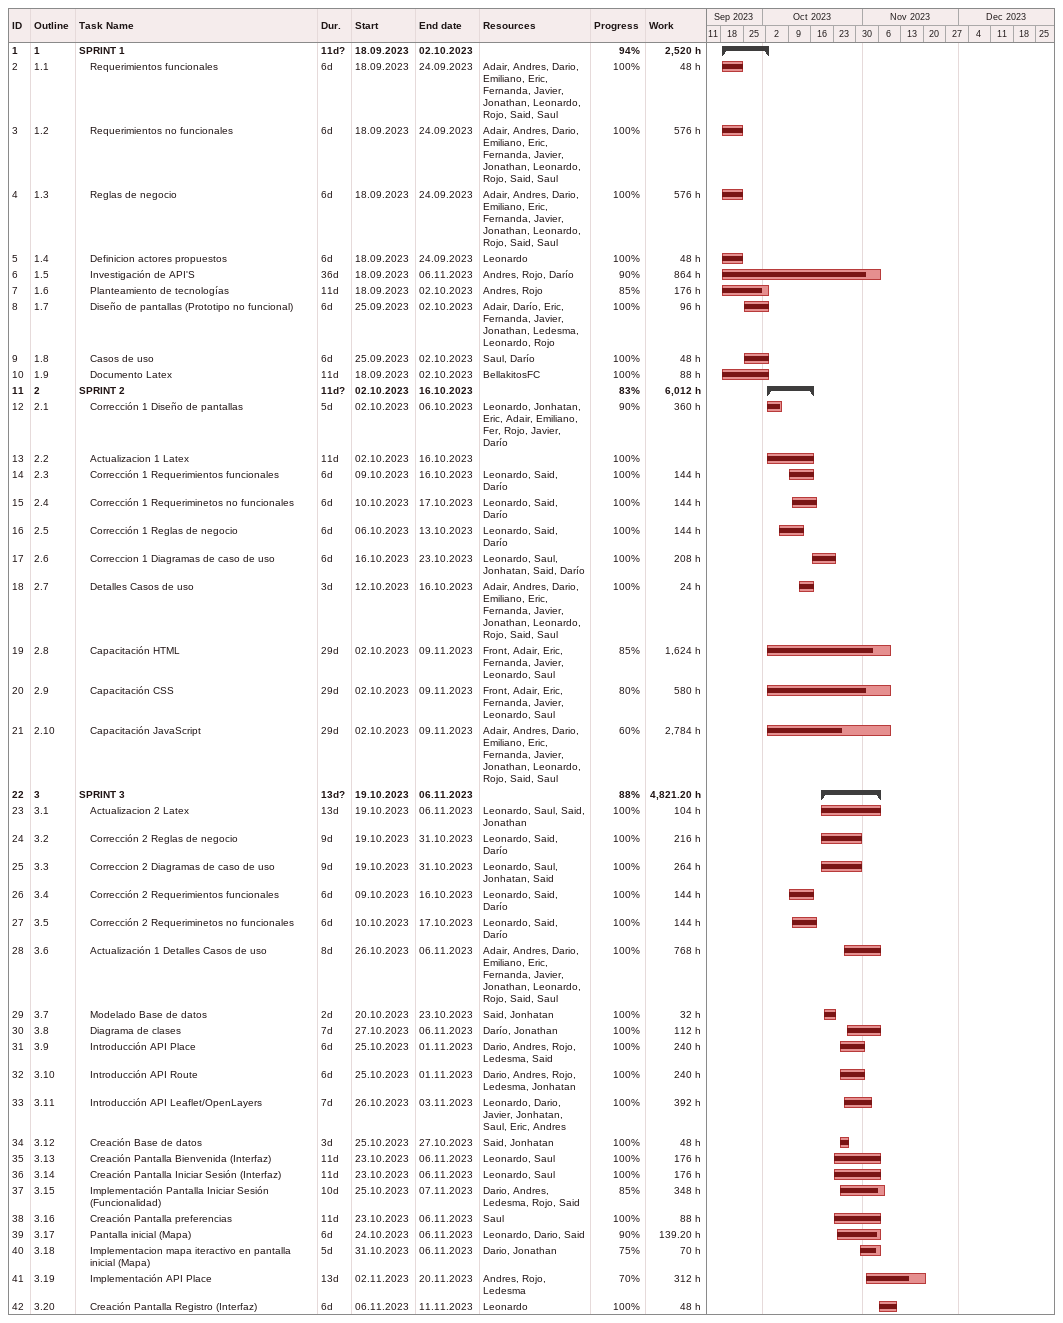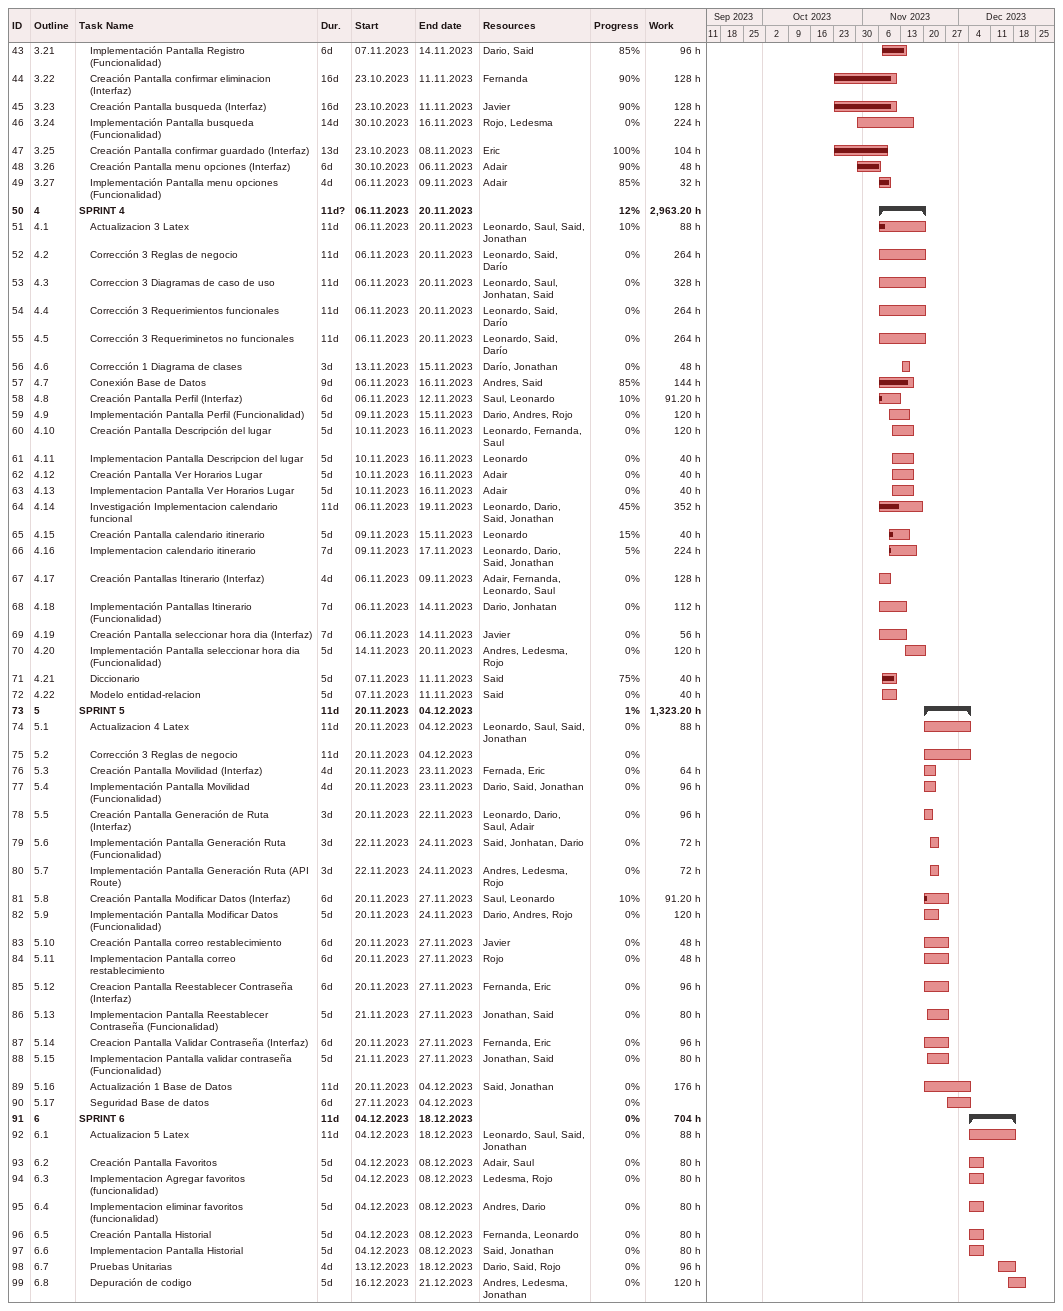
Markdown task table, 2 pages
| ID | WBS | Task | Duration | Start | Finish | Resources | % complete | Work (h) |
|---|---|---|---|---|---|---|---|---|
| 1 | 1 | **SPRINT 1** | 11d? | 2023-09-18 | 2023-10-02 |  | 94 | 2520 |
| 2 | 1.1 | Requerimientos funcionales | 6d | 2023-09-18 | 2023-09-24 | Adair, Andres, Dario, Emiliano, Eric, Fernanda, Javier, Jonathan, Leonardo, Rojo, Said, Saul | 100 | 48 |
| 3 | 1.2 | Requerimientos no funcionales | 6d | 2023-09-18 | 2023-09-24 | Adair, Andres, Dario, Emiliano, Eric, Fernanda, Javier, Jonathan, Leonardo, Rojo, Said, Saul | 100 | 576 |
| 4 | 1.3 | Reglas de negocio | 6d | 2023-09-18 | 2023-09-24 | Adair, Andres, Dario, Emiliano, Eric, Fernanda, Javier, Jonathan, Leonardo, Rojo, Said, Saul | 100 | 576 |
| 5 | 1.4 | Definicion actores propuestos | 6d | 2023-09-18 | 2023-09-24 | Leonardo | 100 | 48 |
| 6 | 1.5 | Investigación de API'S | 36d | 2023-09-18 | 2023-11-06 | Andres, Rojo, Darío | 90 | 864 |
| 7 | 1.6 | Planteamiento de tecnologías | 11d | 2023-09-18 | 2023-10-02 | Andres, Rojo | 85 | 176 |
| 8 | 1.7 | Diseño de pantallas (Prototipo no funcional) | 6d | 2023-09-25 | 2023-10-02 | Adair, Darío, Eric, Fernanda, Javier, Jonathan, Ledesma, Leonardo, Rojo | 100 | 96 |
| 9 | 1.8 | Casos de uso | 6d | 2023-09-25 | 2023-10-02 | Saul, Darío | 100 | 48 |
| 10 | 1.9 | Documento Latex | 11d | 2023-09-18 | 2023-10-02 | BellakitosFC | 100 | 88 |
| 11 | 2 | **SPRINT 2** | 11d? | 2023-10-02 | 2023-10-16 |  | 83 | 6012 |
| 12 | 2.1 | Corrección 1 Diseño de pantallas | 5d | 2023-10-02 | 2023-10-06 | Leonardo, Jonhatan, Eric, Adair, Emiliano, Fer, Rojo, Javier, Darío | 90 | 360 |
| 13 | 2.2 | Actualizacion 1 Latex | 11d | 2023-10-02 | 2023-10-16 |  | 100 |  |
| 14 | 2.3 | Corrección 1 Requerimientos funcionales | 6d | 2023-10-09 | 2023-10-16 | Leonardo, Said, Darío | 100 | 144 |
| 15 | 2.4 | Corrección 1 Requeriminetos no funcionales | 6d | 2023-10-10 | 2023-10-17 | Leonardo, Said, Darío | 100 | 144 |
| 16 | 2.5 | Corrección 1 Reglas de negocio | 6d | 2023-10-06 | 2023-10-13 | Leonardo, Said, Darío | 100 | 144 |
| 17 | 2.6 | Correccion 1 Diagramas de caso de uso | 6d | 2023-10-16 | 2023-10-23 | Leonardo, Saul, Jonhatan, Said, Darío | 100 | 208 |
| 18 | 2.7 | Detalles Casos de uso | 3d | 2023-10-12 | 2023-10-16 | Adair, Andres, Dario, Emiliano, Eric, Fernanda, Javier, Jonathan, Leonardo, Rojo, Said, Saul | 100 | 24 |
| 19 | 2.8 | Capacitación HTML | 29d | 2023-10-02 | 2023-11-09 | Front, Adair, Eric, Fernanda, Javier, Leonardo, Saul | 85 | 1624 |
| 20 | 2.9 | Capacitación CSS | 29d | 2023-10-02 | 2023-11-09 | Front, Adair, Eric, Fernanda, Javier, Leonardo, Saul | 80 | 580 |
| 21 | 2.10 | Capacitación JavaScript | 29d | 2023-10-02 | 2023-11-09 | Adair, Andres, Dario, Emiliano, Eric, Fernanda, Javier, Jonathan, Leonardo, Rojo, Said, Saul | 60 | 2784 |
| 22 | 3 | **SPRINT 3** | 13d? | 2023-10-19 | 2023-11-06 |  | 88 | 4821.20 |
| 23 | 3.1 | Actualizacion 2 Latex | 13d | 2023-10-19 | 2023-11-06 | Leonardo, Saul, Said, Jonathan | 100 | 104 |
| 24 | 3.2 | Corrección 2 Reglas de negocio | 9d | 2023-10-19 | 2023-10-31 | Leonardo, Said, Darío | 100 | 216 |
| 25 | 3.3 | Correccion 2 Diagramas de caso de uso | 9d | 2023-10-19 | 2023-10-31 | Leonardo, Saul, Jonhatan, Said | 100 | 264 |
| 26 | 3.4 | Corrección 2 Requerimientos funcionales | 6d | 2023-10-09 | 2023-10-16 | Leonardo, Said, Darío | 100 | 144 |
| 27 | 3.5 | Corrección 2 Requeriminetos no funcionales | 6d | 2023-10-10 | 2023-10-17 | Leonardo, Said, Darío | 100 | 144 |
| 28 | 3.6 | Actualización 1 Detalles Casos de uso | 8d | 2023-10-26 | 2023-11-06 | Adair, Andres, Dario, Emiliano, Eric, Fernanda, Javier, Jonathan, Leonardo, Rojo, Said, Saul | 100 | 768 |
| 29 | 3.7 | Modelado Base de datos | 2d | 2023-10-20 | 2023-10-23 | Said, Jonhatan | 100 | 32 |
| 30 | 3.8 | Diagrama de clases | 7d | 2023-10-27 | 2023-11-06 | Darío, Jonathan | 100 | 112 |
| 31 | 3.9 | Introducción API Place | 6d | 2023-10-25 | 2023-11-01 | Dario, Andres, Rojo, Ledesma, Said | 100 | 240 |
| 32 | 3.10 | Introducción API Route | 6d | 2023-10-25 | 2023-11-01 | Dario, Andres, Rojo, Ledesma, Jonhatan | 100 | 240 |
| 33 | 3.11 | Introducción API Leaflet/OpenLayers | 7d | 2023-10-26 | 2023-11-03 | Leonardo, Dario, Javier, Jonhatan, Saul, Eric, Andres | 100 | 392 |
| 34 | 3.12 | Creación Base de datos | 3d | 2023-10-25 | 2023-10-27 | Said, Jonhatan | 100 | 48 |
| 35 | 3.13 | Creación Pantalla Bienvenida (Interfaz) | 11d | 2023-10-23 | 2023-11-06 | Leonardo, Saul | 100 | 176 |
| 36 | 3.14 | Creación Pantalla Iniciar Sesión (Interfaz) | 11d | 2023-10-23 | 2023-11-06 | Leonardo, Saul | 100 | 176 |
| 37 | 3.15 | Implementación Pantalla Iniciar Sesión (Funcionalidad) | 10d | 2023-10-25 | 2023-11-07 | Dario, Andres, Ledesma, Rojo, Said | 85 | 348 |
| 38 | 3.16 | Creación Pantalla preferencias | 11d | 2023-10-23 | 2023-11-06 | Saul | 100 | 88 |
| 39 | 3.17 | Pantalla inicial (Mapa) | 6d | 2023-10-24 | 2023-11-06 | Leonardo, Dario, Said | 90 | 139.20 |
| 40 | 3.18 | Implementacion mapa iteractivo en pantalla inicial (Mapa) | 5d | 2023-10-31 | 2023-11-06 | Dario, Jonathan | 75 | 70 |
| 41 | 3.19 | Implementación API Place | 13d | 2023-11-02 | 2023-11-20 | Andres, Rojo, Ledesma | 70 | 312 |
| 42 | 3.20 | Creación Pantalla Registro (Interfaz) | 6d | 2023-11-06 | 2023-11-11 | Leonardo | 100 | 48 |
| 43 | 3.21 | Implementación Pantalla Registro (Funcionalidad) | 6d | 2023-11-07 | 2023-11-14 | Dario, Said | 85 | 96 |
| 44 | 3.22 | Creación Pantalla confirmar eliminacion (Interfaz) | 16d | 2023-10-23 | 2023-11-11 | Fernanda | 90 | 128 |
| 45 | 3.23 | Creación Pantalla busqueda (Interfaz) | 16d | 2023-10-23 | 2023-11-11 | Javier | 90 | 128 |
| 46 | 3.24 | Implementación Pantalla busqueda (Funcionalidad) | 14d | 2023-10-30 | 2023-11-16 | Rojo, Ledesma | 0 | 224 |
| 47 | 3.25 | Creación Pantalla confirmar guardado (Interfaz) | 13d | 2023-10-23 | 2023-11-08 | Eric | 100 | 104 |
| 48 | 3.26 | Creación Pantalla menu opciones (Interfaz) | 6d | 2023-10-30 | 2023-11-06 | Adair | 90 | 48 |
| 49 | 3.27 | Implementación Pantalla menu opciones (Funcionalidad) | 4d | 2023-11-06 | 2023-11-09 | Adair | 85 | 32 |
| 50 | 4 | **SPRINT 4** | 11d? | 2023-11-06 | 2023-11-20 |  | 12 | 2963.20 |
| 51 | 4.1 | Actualizacion 3 Latex | 11d | 2023-11-06 | 2023-11-20 | Leonardo, Saul, Said, Jonathan | 10 | 88 |
| 52 | 4.2 | Corrección 3 Reglas de negocio | 11d | 2023-11-06 | 2023-11-20 | Leonardo, Said, Darío | 0 | 264 |
| 53 | 4.3 | Correccion 3 Diagramas de caso de uso | 11d | 2023-11-06 | 2023-11-20 | Leonardo, Saul, Jonhatan, Said | 0 | 328 |
| 54 | 4.4 | Corrección 3 Requerimientos funcionales | 11d | 2023-11-06 | 2023-11-20 | Leonardo, Said, Darío | 0 | 264 |
| 55 | 4.5 | Corrección 3 Requeriminetos no funcionales | 11d | 2023-11-06 | 2023-11-20 | Leonardo, Said, Darío | 0 | 264 |
| 56 | 4.6 | Corrección 1 Diagrama de clases | 3d | 2023-11-13 | 2023-11-15 | Darío, Jonathan | 0 | 48 |
| 57 | 4.7 | Conexión Base de Datos | 9d | 2023-11-06 | 2023-11-16 | Andres, Said | 85 | 144 |
| 58 | 4.8 | Creación Pantalla Perfil (Interfaz) | 6d | 2023-11-06 | 2023-11-12 | Saul, Leonardo | 10 | 91.20 |
| 59 | 4.9 | Implementación Pantalla Perfil (Funcionalidad) | 5d | 2023-11-09 | 2023-11-15 | Dario, Andres, Rojo | 0 | 120 |
| 60 | 4.10 | Creación Pantalla Descripción del lugar | 5d | 2023-11-10 | 2023-11-16 | Leonardo, Fernanda, Saul | 0 | 120 |
| 61 | 4.11 | Implementacion Pantalla Descripcion del lugar | 5d | 2023-11-10 | 2023-11-16 | Leonardo | 0 | 40 |
| 62 | 4.12 | Creación Pantalla Ver Horarios Lugar | 5d | 2023-11-10 | 2023-11-16 | Adair | 0 | 40 |
| 63 | 4.13 | Implementacion Pantalla Ver Horarios Lugar | 5d | 2023-11-10 | 2023-11-16 | Adair | 0 | 40 |
| 64 | 4.14 | Investigación Implementacion calendario funcional | 11d | 2023-11-06 | 2023-11-19 | Leonardo, Dario, Said, Jonathan | 45 | 352 |
| 65 | 4.15 | Creación Pantalla calendario itinerario | 5d | 2023-11-09 | 2023-11-15 | Leonardo | 15 | 40 |
| 66 | 4.16 | Implementacion calendario itinerario | 7d | 2023-11-09 | 2023-11-17 | Leonardo, Dario, Said, Jonathan | 5 | 224 |
| 67 | 4.17 | Creación Pantallas Itinerario (Interfaz) | 4d | 2023-11-06 | 2023-11-09 | Adair, Fernanda, Leonardo, Saul | 0 | 128 |
| 68 | 4.18 | Implementación Pantallas Itinerario (Funcionalidad) | 7d | 2023-11-06 | 2023-11-14 | Dario, Jonhatan | 0 | 112 |
| 69 | 4.19 | Creación Pantalla seleccionar hora dia (Interfaz) | 7d | 2023-11-06 | 2023-11-14 | Javier | 0 | 56 |
| 70 | 4.20 | Implementación Pantalla seleccionar hora dia (Funcionalidad) | 5d | 2023-11-14 | 2023-11-20 | Andres, Ledesma, Rojo | 0 | 120 |
| 71 | 4.21 | Diccionario | 5d | 2023-11-07 | 2023-11-11 | Said | 75 | 40 |
| 72 | 4.22 | Modelo entidad-relacion | 5d | 2023-11-07 | 2023-11-11 | Said | 0 | 40 |
| 73 | 5 | **SPRINT 5** | 11d | 2023-11-20 | 2023-12-04 |  | 1 | 1323.20 |
| 74 | 5.1 | Actualizacion 4 Latex | 11d | 2023-11-20 | 2023-12-04 | Leonardo, Saul, Said, Jonathan | 0 | 88 |
| 75 | 5.2 | Corrección 3 Reglas de negocio | 11d | 2023-11-20 | 2023-12-04 |  | 0 |  |
| 76 | 5.3 | Creación Pantalla Movilidad (Interfaz) | 4d | 2023-11-20 | 2023-11-23 | Fernada, Eric | 0 | 64 |
| 77 | 5.4 | Implementación Pantalla Movilidad (Funcionalidad) | 4d | 2023-11-20 | 2023-11-23 | Dario, Said, Jonathan | 0 | 96 |
| 78 | 5.5 | Creación Pantalla Generación de Ruta (Interfaz) | 3d | 2023-11-20 | 2023-11-22 | Leonardo, Dario, Saul, Adair | 0 | 96 |
| 79 | 5.6 | Implementación Pantalla Generación Ruta (Funcionalidad) | 3d | 2023-11-22 | 2023-11-24 | Said, Jonhatan, Dario | 0 | 72 |
| 80 | 5.7 | Implementación Pantalla Generación Ruta (API Route) | 3d | 2023-11-22 | 2023-11-24 | Andres, Ledesma, Rojo | 0 | 72 |
| 81 | 5.8 | Creación Pantalla Modificar Datos (Interfaz) | 6d | 2023-11-20 | 2023-11-27 | Saul, Leonardo | 10 | 91.20 |
| 82 | 5.9 | Implementación Pantalla Modificar Datos (Funcionalidad) | 5d | 2023-11-20 | 2023-11-24 | Dario, Andres, Rojo | 0 | 120 |
| 83 | 5.10 | Creación Pantalla correo restablecimiento | 6d | 2023-11-20 | 2023-11-27 | Javier | 0 | 48 |
| 84 | 5.11 | Implementacion Pantalla correo restablecimiento | 6d | 2023-11-20 | 2023-11-27 | Rojo | 0 | 48 |
| 85 | 5.12 | Creacion Pantalla Reestablecer Contraseña (Interfaz) | 6d | 2023-11-20 | 2023-11-27 | Fernanda, Eric | 0 | 96 |
| 86 | 5.13 | Implementacion Pantalla Reestablecer Contraseña (Funcionalidad) | 5d | 2023-11-21 | 2023-11-27 | Jonathan, Said | 0 | 80 |
| 87 | 5.14 | Creacion Pantalla Validar Contraseña (Interfaz) | 6d | 2023-11-20 | 2023-11-27 | Fernanda, Eric | 0 | 96 |
| 88 | 5.15 | Implementacion Pantalla validar contraseña (Funcionalidad) | 5d | 2023-11-21 | 2023-11-27 | Jonathan, Said | 0 | 80 |
| 89 | 5.16 | Actualización 1 Base de Datos | 11d | 2023-11-20 | 2023-12-04 | Said, Jonathan | 0 | 176 |
| 90 | 5.17 | Seguridad Base de datos | 6d | 2023-11-27 | 2023-12-04 |  | 0 |  |
| 91 | 6 | **SPRINT 6** | 11d | 2023-12-04 | 2023-12-18 |  | 0 | 704 |
| 92 | 6.1 | Actualizacion 5 Latex | 11d | 2023-12-04 | 2023-12-18 | Leonardo, Saul, Said, Jonathan | 0 | 88 |
| 93 | 6.2 | Creación Pantalla Favoritos | 5d | 2023-12-04 | 2023-12-08 | Adair, Saul | 0 | 80 |
| 94 | 6.3 | Implementacion Agregar favoritos (funcionalidad) | 5d | 2023-12-04 | 2023-12-08 | Ledesma, Rojo | 0 | 80 |
| 95 | 6.4 | Implementacion eliminar favoritos (funcionalidad) | 5d | 2023-12-04 | 2023-12-08 | Andres, Dario | 0 | 80 |
| 96 | 6.5 | Creación Pantalla Historial | 5d | 2023-12-04 | 2023-12-08 | Fernanda, Leonardo | 0 | 80 |
| 97 | 6.6 | Implementacion Pantalla Historial | 5d | 2023-12-04 | 2023-12-08 | Said, Jonathan | 0 | 80 |
| 98 | 6.7 | Pruebas Unitarias | 4d | 2023-12-13 | 2023-12-18 | Dario, Said, Rojo | 0 | 96 |
| 99 | 6.8 | Depuración de codigo | 5d | 2023-12-16 | 2023-12-21 | Andres, Ledesma, Jonathan | 0 | 120 |
